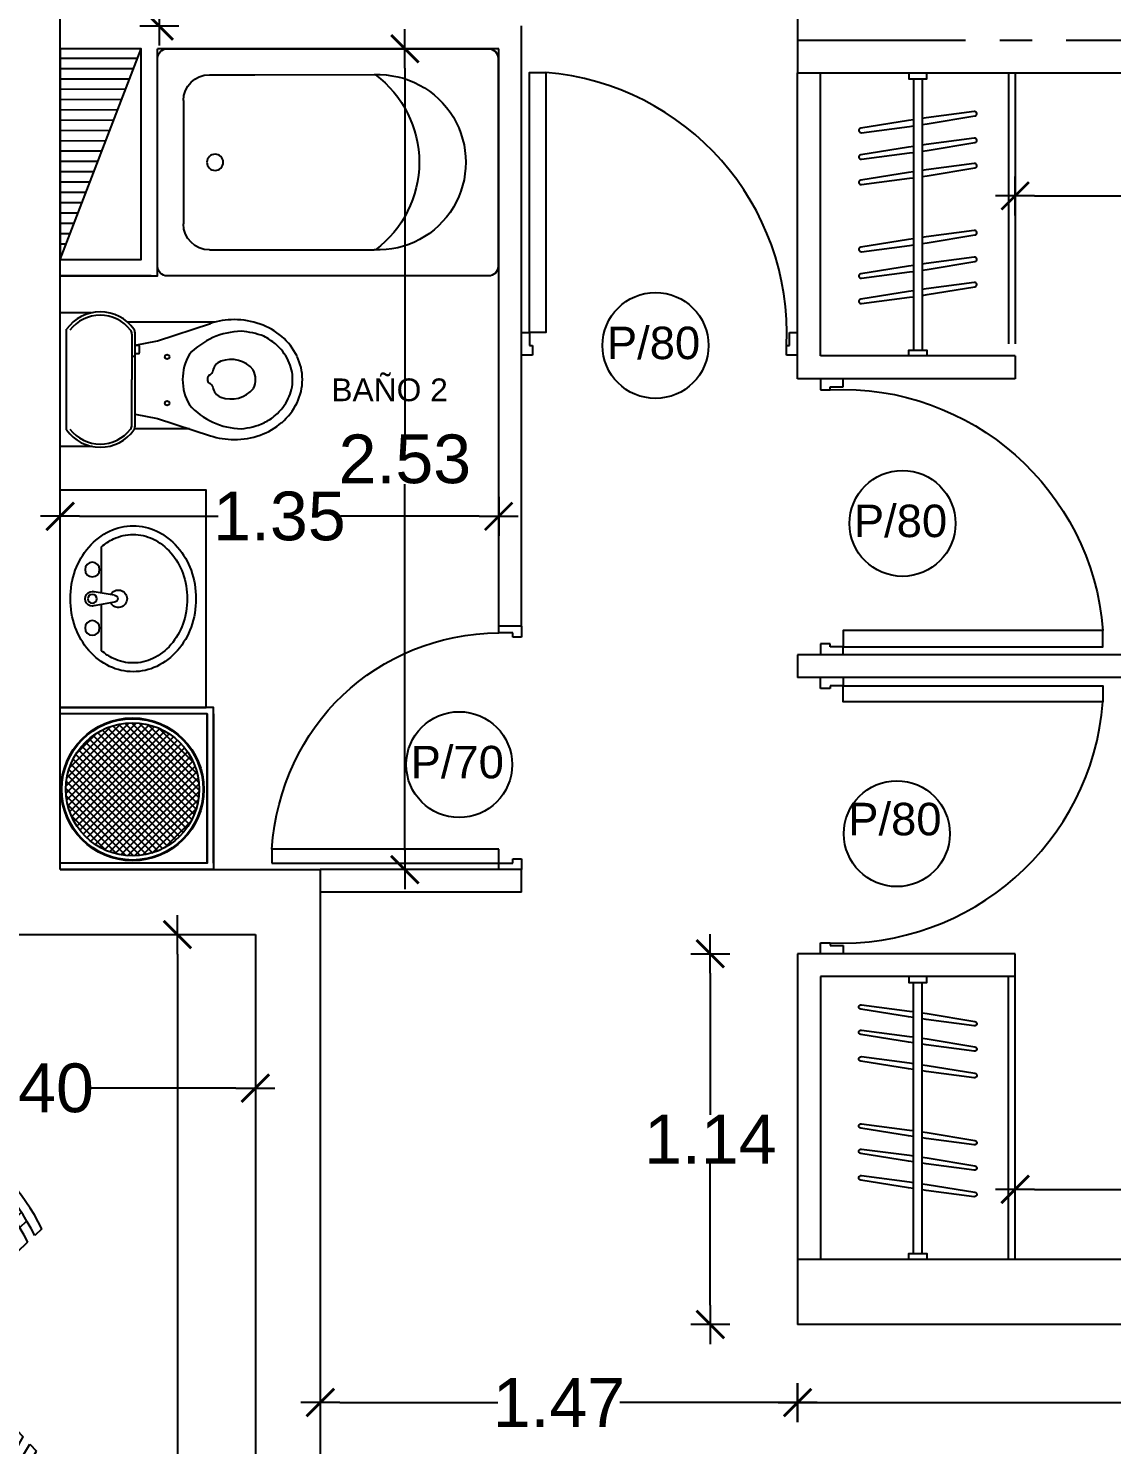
# Model space of a CAD drawing. Header units: millimetres. Extents: x 1217 to 2428, y 234 to 644.
# Drawn here: x 2359.741 to 2363.075, y 547.058 to 551.418 of the extents above; entities that cross this region are included whole.
import ezdxf

# ---------------------------------------------------------------- set-up
doc = ezdxf.new("R2010")
doc.units = ezdxf.units.MM
doc.linetypes.add('ACAD_ISO04W100', pattern=[30, 24, -3, 0, -3])
doc.layers.get('0').update_dxf_attribs({"lineweight": 5})
for name, color, linetype in [('0.1', 251, 'Continuous'), ('0.3', 6, 'Continuous'), ('ARTEFACTOS', 4, 'Continuous'), ('COTAS INTERIORES', 3, 'Continuous'), ('Ejes', 8, 'Continuous'), ('MURO', 5, 'Continuous'), ('muros', 7, 'Continuous'), ('PUERTAS', 2, 'Continuous'), ('SHAFT', 3, 'Continuous'), ('Texto', 1, 'Continuous')]:
    doc.layers.add(name, color=color, linetype=linetype)
doc.styles.add('INTERARQ', font='arial.ttf')
doc.styles.get("Standard").update_dxf_attribs({"font": 'arial.ttf'})
doc.dimstyles.new('ESCALA_1-50', dxfattribs={"dimtxt": 0.15, "dimasz": 0.06, "dimexe": 0.18, "dimexo": 0.0625, "dimgap": 0, "dimtad": 0, "dimtih": 1, "dimtoh": 1, "dimzin": 0, "dimdsep": 46, "dimtxsty": 'INTERARQ', "dimblk": 'DIMTICK', "dimcen": 0, "dimse1": 1, "dimse2": 1, "dimclrd": 256, "dimclre": 1, "dimclrt": 2, "dimadec": 0, "dimazin": 0, "dimtfac": 4.5, "dimtofl": 0, "dimtmove": 2, "dimatfit": 3, "dimldrblk": 'DIMTICK', "dimfxl": 1, "dimtolj": 1, "dimtzin": 0, "dimarcsym": 0})

# ---------------------------------------------------------------- blocks, each defined once
blk = doc.blocks.new('com')
at = {"layer": '0.1'}
for p, q in [((-0.3421, 0.6108), (-0.3209, 0.5896)), ((0.3209, 0.5896), (0.3421, 0.6108)), ((-0.2997, 0.5684), (-0.1541, 0.4228)), ((0.1541, 0.4228), (0.2997, 0.5684)), ((-0.3917, 0.5473), (-0.3705, 0.526)), ((-0.3449, 0.5429), (-0.3661, 0.5641)), ((0.3449, 0.5429), (0.3661, 0.5641)), ((0.3917, 0.5473), (0.3705, 0.526)), ((-0.5429, 0.3449), (-0.5641, 0.3661)), ((-0.5473, 0.3917), (-0.526, 0.3705)), ((0.5473, 0.3917), (0.526, 0.3705)), ((0.5429, 0.3449), (0.5641, 0.3661)), ((-0.5896, 0.3209), (-0.6108, 0.3421)), ((0.6108, 0.3421), (0.5896, 0.3209)), ((-0.4228, 0.1541), (-0.5684, 0.2997)), ((0.5684, 0.2997), (0.4228, 0.1541)), ((-0.5684, -0.2997), (-0.4228, -0.1541)), ((0.4228, -0.1541), (0.5684, -0.2997)), ((-0.6108, -0.3421), (-0.5896, -0.3209)), ((-0.5429, -0.3449), (-0.5641, -0.3661)), ((0.5429, -0.3449), (0.5641, -0.3661)), ((0.5896, -0.3209), (0.6108, -0.3421)), ((-0.5473, -0.3917), (-0.526, -0.3705)), ((0.5473, -0.3917), (0.526, -0.3705)), ((-0.1541, -0.4228), (-0.2997, -0.5684)), ((0.2997, -0.5684), (0.1541, -0.4228)), ((-0.3917, -0.5473), (-0.3705, -0.526)), ((-0.3449, -0.5429), (-0.3661, -0.5641)), ((0.3449, -0.5429), (0.3661, -0.5641)), ((0.3917, -0.5473), (0.3705, -0.526)), ((-0.3209, -0.5896), (-0.3421, -0.6108)), ((0.3421, -0.6108), (0.3209, -0.5896))]:
    blk.add_line(p, q, dxfattribs=at)
for radius in [0.45, 0.43]:
    blk.add_circle((0, 0), radius, dxfattribs=at)
for centre, start, end in [((-0.0616, 0.0616), 117.0547, 152.9453), ((0.0616, 0.0616), 27.0547, 62.9453), ((-0.0404, 0.0404), 117.0547, 152.9453), ((-0.0192, 0.0192), 117.0547, 152.9453), ((0.0192, 0.0192), 27.0547, 62.9453), ((0.0404, 0.0404), 27.0547, 62.9453), ((-0.0192, -0.0192), 207.0547, 242.9453), ((0.0192, -0.0192), 297.0547, 332.9453), ((-0.0616, -0.0616), 207.0547, 242.9453), ((-0.0404, -0.0404), 207.0547, 242.9453), ((0.0404, -0.0404), 297.0547, 332.9453), ((0.0616, -0.0616), 297.0547, 332.9453)]:
    blk.add_arc(centre, 0.6167, start, end, dxfattribs=at)
blk = doc.blocks.new('Van1-pla')
at = {"color": 8}
for p, q in [((-1.41, 37.99), (-2.71, 45.49)), ((0.99, 37.99), (2.29, 45.49)), ((-2.16, 42.32), (-18.03, 42.32)), ((17.6, 42.32), (1.74, 42.32))]:
    blk.add_line(p, q, dxfattribs=at)
blk.add_lwpolyline([(-25.21, 31.5, 0.112687), (-23.37, 23.44, 0.103282), (-17.89, 16.3, 0.092276), (-9.94, 11.68, 0.085761), (-0.21, 10, 0.085761), (9.52, 11.68, 0.092276), (17.47, 16.3, 0.103282), (22.95, 23.44, 0.112687), (24.79, 31.5, 0.112687), (22.95, 39.56, 0.103282), (17.47, 46.7, 0.092276), (9.52, 51.32, 0.085761), (-0.21, 53, 0.085761), (-9.94, 51.32, 0.092276), (-17.89, 46.7, 0.103282), (-23.37, 39.56, 0.112687)], format="xyb", close=True, dxfattribs=at)
for points in [[(-18.03, 42.32, 0.063934), (-20.67, 38.26, 0.112687), (-22.21, 31.5, 0.112687)], [(-22.21, 31.5, 0.112687), (-20.67, 24.74, 0.103282), (-15.93, 18.57, 0.092276), (-8.94, 14.51, 0.085761), (-0.21, 13, 0.085761), (8.51, 14.51, 0.092276), (15.51, 18.57, 0.103282), (20.25, 24.74, 0.112687), (21.79, 31.5, 0.112687), (20.25, 38.26, 0.063934), (17.6, 42.32, 0.092276)]]:
    blk.add_lwpolyline(points, format="xyb", dxfattribs=at)
for centre, radius in [((-10.21, 45.49), 2.5), ((-0.21, 45.49), 1.5), ((9.79, 45.49), 2.5)]:
    blk.add_circle(centre, radius, dxfattribs=at)
for centre, radius, start, end in [((-0.21, 45.49), 2.5, 340.3329, 199.6671), ((-0.21, 36.6), 3, 118.1824, 61.8176), ((-0.21, 37.99), 1.2, 180, 0)]:
    blk.add_arc(centre, radius, start, end, dxfattribs=at)
blk = doc.blocks.new('vmxvm')
at = {"layer": 'ARTEFACTOS'}
for p, q in [((384488.8948, 7753140.0279, 0), (384489.2744, 7753140.0279, 0)), ((384488.8149, 7753139.9479, 0), (384488.8149, 7753139.8085, 0)), ((384489.3543, 7753139.9479, 0), (384489.3543, 7753139.8085, 0)), ((384488.735, 7753139.8085, 0), (384488.735, 7753139.089, 0)), ((384488.8149, 7753139.8085, 0), (384488.8146, 7753139.4288, 0)), ((384489.3543, 7753139.8085, 0), (384489.3543, 7753139.441, 0)), ((384489.4342, 7753139.089, 0), (384489.4342, 7753139.8085, 0)), ((384488.765, 7753139.059, 0), (384489.4042, 7753139.059, 0))]:
    blk.add_line(p, q, dxfattribs=at)
at = {"layer": 'ARTEFACTOS', "elevation": 0}
blk.add_lwpolyline([(384489.4342, 7753139.8085), (384489.4342, 7753140.0778, 0.414214), (384489.4042, 7753140.1078), (384488.765, 7753140.1078, 0.414214), (384488.735, 7753140.0778), (384488.735, 7753139.8085)], format="xyb", dxfattribs=at)
at = {"layer": 'ARTEFACTOS'}
blk.add_circle((384489.0846, 7753139.9305, 0), 0.025, dxfattribs=at)
for centre, radius, start, end in [((384488.8948, 7753139.9479, 0), 0.0799, 90, 180), ((384489.2744, 7753139.9479, 0), 0.0799, 0, 90), ((384489.0846, 7753139.4288, 0), 0.27, 177.4079, 2.5921), ((384489.0846, 7753139.6386, 0), 0.3366, 216.7598, 323.2402), ((384488.765, 7753139.089, 0), 0.03, 180, 270), ((384489.4042, 7753139.089, 0), 0.03, 270, 0)]:
    blk.add_arc(centre, radius, start, end, dxfattribs=at)
blk = doc.blocks.new('wc')
at = {"layer": 'ARTEFACTOS', "color": 8}
for p, q in [((0.0667, 0.3584), (-0.0303, 0.3584)), ((-0.0104, -0.0028), (-0.0104, 0.3078)), ((0.4474, 0.3297), (0.1774, 0.3297)), ((0.2693, 0.2723), (0.4328, 0.3255)), ((0.1906, 0.2929), (0.1906, 0.1525)), ((0.2006, 0.0088), (0.2006, 0.2962)), ((0.2006, 0.2586), (0.2693, 0.2723)), ((0.2006, 0.2232), (0.1906, 0.2232)), ((0.2006, 0.2584), (0.2115, 0.2584)), ((0.2006, 0.2325), (0.2115, 0.2325)), ((0.2135, 0.2564), (0.2135, 0.2345)), ((0.1906, 0.0121), (0.1906, 0.1525)), ((0.2006, 0.0464), (0.2693, 0.0327)), ((0.1867, 0.0003), (0.1863, 0.0003)), ((0.3689, 0.0003), (0.1987, 0.0003)), ((0.2693, 0.0327), (0.4328, -0.0205)), ((0.0684, -0.0537), (-0.0303, -0.0537))]:
    blk.add_line(p, q, dxfattribs=at)
for centre in [(0.2994, 0.2224), (0.2994, 0.0796)]:
    blk.add_circle(centre, 0.00699, dxfattribs=at)
for centre, radius, start, end in [((0.0933, 0.2339), 0.1272, 35.4669, 144.5331), ((0.0933, 0.2339), 0.1172, 37.3062, 142.6938), ((0.1806, 0.2962), 0.02, 0, 35.4669), ((0.5066, 0.0988), 0.2384, 90, 108.0194), ((0.5066, 0.0988), 0.2384, 70.5417, 90), ((0.5159, 0.125), 0.2106, 49.5378, 70.5417), ((0.1706, 0.2929), 0.02, 0, 37.3062), ((0.5327, 0.0739), 0.2274, 91.2506, 136.4359), ((0.5124, 0.0619), 0.2399, 69.233, 86.3288), ((0.5159, 0.125), 0.1806, 49.5378, 63.1436), ((0.5301, 0.1418), 0.1586, 25.9026, 49.5378), ((0.5301, 0.1418), 0.1886, 25.9026, 49.5378), ((0.2115, 0.2564), 0.002, 0, 90), ((0.2115, 0.2345), 0.002, 270, 0), ((0.5031, 0.1526), 0.156, 149.9827, 210.1211), ((0.5522, 0.1525), 0.164, 0, 25.9026), ((0.4202, 0.187), 0.0227, 296.4163, 327.7225), ((0.5047, 0.167), 0.0658, 170.0192, 173.1517), ((0.4793, 0.1715), 0.0399, 110.9889, 170.0192), ((0.4966, 0.1263), 0.0883, 39.3794, 110.9889), ((0.5102, 0.1534), 0.0618, 333.0725, 27.908), ((0.5522, 0.1525), 0.1341, 0, 25.9026), ((0.4398, 0.1536), 0.0161, 125.934, 233.3996), ((0.4202, 0.1202), 0.0227, 32.2775, 64.0078), ((0.5047, 0.1402), 0.0658, 186.8483, 189.9808), ((0.5522, 0.1525), 0.1341, 334.0974, 0), ((0.5522, 0.1525), 0.164, 334.0974, 0), ((0.4793, 0.1357), 0.0399, 189.9808, 249.0111), ((0.4966, 0.1809), 0.0883, 249.0111, 321.1211), ((0.5301, 0.1632), 0.1586, 310.4622, 334.0974), ((0.5315, 0.2205), 0.2193, 221.8152, 269.0461), ((0.5301, 0.1632), 0.1886, 310.4622, 334.0974), ((0.1706, 0.0121), 0.02, 322.6938, 0), ((0.1806, 0.0088), 0.02, 324.5331, 0), ((0.5116, 0.2113), 0.2107, 274.4195, 294.2912), ((0.5159, 0.18), 0.2106, 289.4583, 310.4622), ((0.5159, 0.18), 0.1806, 297.1692, 310.4622), ((0.0933, 0.0711), 0.1272, 215.4669, 324.5331), ((0.0933, 0.0711), 0.1172, 217.3062, 322.6938), ((0.5066, 0.2062), 0.2384, 251.9806, 270), ((0.5066, 0.2062), 0.2384, 270, 289.4583)]:
    blk.add_arc(centre, radius, start, end, dxfattribs=at)
blk = doc.blocks.new('P80')
at = {"layer": 'PUERTAS'}
for p, q in [((-0.07, 0.825), (-0.07, 0.85)), ((0, 0.85), (0, 0.8162)), ((-0.03, 0.825), (-0.07, 0.825)), ((-0.03, 0.8162), (-0.03, 0.825)), ((0, 0.8162), (-0.03, 0.8162)), ((-0.07, 0.025), (-0.03, 0.025)), ((-0.07, 0), (-0.07, 0.025)), ((-0.03, 0.0338), (0, 0.0338)), ((-0.03, 0.025), (-0.03, 0.0338)), ((0, 0.0338), (0, 0))]:
    blk.add_line(p, q, dxfattribs=at)
blk.add_lwpolyline([(-0.87, 0.075), (-0.07, 0.075), (-0.07, 0.025), (-0.87, 0.025)], close=True, dxfattribs=at)
blk.add_arc((-0.0663, 0.0108), 0.8063, 87.4193, 175.4329, dxfattribs=at)
blk = doc.blocks.new('DFDFDFDFDDFGGG')
at = {"layer": 'PUERTAS'}
for p, q in [((381629.6763, 7752659.5205), (381629.6427, 7752659.5205)), ((381629.6629, 7752659.4936), (381629.6763, 7752659.4936)), ((381629.6629, 7752659.4505), (381629.6629, 7752659.4936)), ((381629.6763, 7752659.4936), (381629.6763, 7752659.5205)), ((381630.359, 7752659.5205), (381630.359, 7752659.4936)), ((381630.3927, 7752659.5205), (381630.359, 7752659.5205)), ((381630.359, 7752659.4936), (381630.3725, 7752659.4936)), ((381630.3725, 7752659.4936), (381630.3725, 7752659.4505)), ((381629.6427, 7752659.4505), (381629.6629, 7752659.4505)), ((381629.6628, 7752658.7508), (381629.6629, 7752659.4505)), ((381629.6629, 7752659.4505), (381629.7061, 7752659.4505)), ((381629.7061, 7752659.4505), (381629.706, 7752658.7508)), ((381630.3725, 7752659.4505), (381630.3927, 7752659.4505)), ((381629.706, 7752658.7508), (381629.6628, 7752658.7508))]:
    blk.add_line(p, q, dxfattribs=at)
blk.add_ellipse((381629.5787, 7752659.5294), major_axis=(-0.6336, 0.5233), ratio=0.91419, start_param=2.378631, end_param=3.775075, dxfattribs=at)
blk = doc.blocks.new('DIMTICK')
at = {"color": 1}
for p, q in [((0, 1), (0, -1)), ((-1, 0), (1, 0))]:
    blk.add_line(p, q, dxfattribs=at)
at = {"color": 3, "const_width": 0.141}
blk.add_lwpolyline([(0.707, 0.707), (-0.707, -0.707)], dxfattribs=at)
blk = doc.blocks.new('*D483')
at = {"layer": 'COTAS INTERIORES', "lineweight": -2, "ltscale": 3, "transparency": 16777216}
for p, q in [((2359.0974, 548.1557), (2359.5509, 548.1557)), ((2360.3794, 548.1557), (2359.9259, 548.1557))]:
    blk.add_line(p, q, dxfattribs=at)
at = {"layer": 'Defpoints', "color": 0, "ltscale": 3, "transparency": 16777216}
for p in [(2359.0374, 548.6285), (2360.4394, 548.6285), (2360.4394, 548.1557)]:
    blk.add_point(p, dxfattribs=at)
at = {"layer": 'COTAS INTERIORES', "lineweight": -2, "ltscale": 3, "transparency": 16777216, "xscale": 0.06, "yscale": 0.06, "zscale": 0.06, "rotation": 180}
blk.add_blockref('DIMTICK', (2359.0374, 548.1557), dxfattribs=at)
at = {"layer": 'COTAS INTERIORES', "lineweight": -2, "ltscale": 3, "transparency": 16777216, "xscale": 0.06, "yscale": 0.06, "zscale": 0.06}
blk.add_blockref('DIMTICK', (2360.4394, 548.1557), dxfattribs=at)
at = {"layer": 'COTAS INTERIORES', "color": 2, "ltscale": 3, "transparency": 16777216, "insert": (2359.7384, 548.1557), "char_height": 0.15, "attachment_point": 5, "style": 'INTERARQ'}
blk.add_mtext('\\A1;1.40', dxfattribs=at)
blk = doc.blocks.new('*D487')
at = {"layer": 'COTAS INTERIORES', "lineweight": -2, "ltscale": 3, "transparency": 16777216}
for p, q in [((2360.1997, 548.5685), (2360.1997, 546.5049)), ((2360.1997, 544.2881), (2360.1997, 546.3517))]:
    blk.add_line(p, q, dxfattribs=at)
at = {"layer": 'Defpoints', "color": 0, "ltscale": 3, "transparency": 16777216}
for p in [(2360.4394, 548.6285, 0), (2360.1997, 544.2281), (2360.4394, 544.2281, 0)]:
    blk.add_point(p, dxfattribs=at)
at = {"layer": 'COTAS INTERIORES', "lineweight": -2, "ltscale": 3, "transparency": 16777216, "xscale": 0.06, "yscale": 0.06, "zscale": 0.06}
for p, rotation in [((2360.1997, 548.6285), 90), ((2360.1997, 544.2281), 270)]:
    blk.add_blockref('DIMTICK', p, dxfattribs=dict(at, rotation=rotation))
at = {"layer": 'COTAS INTERIORES', "color": 2, "ltscale": 3, "transparency": 16777216, "insert": (2360.1997, 546.4283), "char_height": 0.15, "attachment_point": 5, "style": 'INTERARQ'}
blk.add_mtext('\\A1;4.40', dxfattribs=at)
blk = doc.blocks.new('*D502')
at = {"layer": 'COTAS INTERIORES', "lineweight": -2, "ltscale": 3, "transparency": 16777216}
for p, q in [((2360.1434, 553.8651), (2360.1434, 552.7517)), ((2360.1434, 551.4851), (2360.1434, 552.5985))]:
    blk.add_line(p, q, dxfattribs=at)
at = {"layer": 'Defpoints', "color": 0, "ltscale": 3, "transparency": 16777216}
for p in [(2360.0631, 553.9251, 0), (2360.1434, 553.9251), (2360.0631, 551.4251, 0)]:
    blk.add_point(p, dxfattribs=at)
at = {"layer": 'COTAS INTERIORES', "lineweight": -2, "ltscale": 3, "transparency": 16777216, "xscale": 0.06, "yscale": 0.06, "zscale": 0.06}
for p, rotation in [((2360.1434, 553.9251), 90), ((2360.1434, 551.4251), 270)]:
    blk.add_blockref('DIMTICK', p, dxfattribs=dict(at, rotation=rotation))
at = {"layer": 'COTAS INTERIORES', "color": 2, "ltscale": 3, "transparency": 16777216, "insert": (2360.1434, 552.6751), "char_height": 0.15, "attachment_point": 5, "style": 'INTERARQ'}
blk.add_mtext('\\A1;2.50', dxfattribs=at)
blk = doc.blocks.new('*D508')
at = {"layer": 'COTAS INTERIORES', "lineweight": -2, "ltscale": 3, "transparency": 16777216}
for p, q in [((2362.8382, 550.9022), (2363.9221, 550.9022)), ((2365.3985, 550.9022), (2364.3146, 550.9022))]:
    blk.add_line(p, q, dxfattribs=at)
at = {"layer": 'Defpoints', "color": 0, "ltscale": 3, "transparency": 16777216}
for p in [(2365.4585, 550.9022), (2365.4585, 550.6386, 0), (2362.7782, 550.4466, 0)]:
    blk.add_point(p, dxfattribs=at)
at = {"layer": 'COTAS INTERIORES', "lineweight": -2, "ltscale": 3, "transparency": 16777216, "xscale": 0.06, "yscale": 0.06, "zscale": 0.06, "rotation": 180}
blk.add_blockref('DIMTICK', (2362.7782, 550.9022), dxfattribs=at)
at = {"layer": 'COTAS INTERIORES', "lineweight": -2, "ltscale": 3, "transparency": 16777216, "xscale": 0.06, "yscale": 0.06, "zscale": 0.06}
blk.add_blockref('DIMTICK', (2365.4585, 550.9022), dxfattribs=at)
at = {"layer": 'COTAS INTERIORES', "color": 2, "ltscale": 3, "transparency": 16777216, "insert": (2364.1183, 550.9022), "char_height": 0.15, "attachment_point": 5, "style": 'INTERARQ'}
blk.add_mtext('\\A1;2.68', dxfattribs=at)
blk = doc.blocks.new('*D510')
at = {"layer": 'COTAS INTERIORES', "lineweight": -2, "ltscale": 3, "transparency": 16777216}
for p, q in [((2362.8382, 547.8443), (2363.9221, 547.8443)), ((2365.3985, 547.8443), (2364.3146, 547.8443))]:
    blk.add_line(p, q, dxfattribs=at)
at = {"layer": 'Defpoints', "color": 0, "ltscale": 3, "transparency": 16777216}
for p in [(2365.4585, 548.6807, 0), (2362.7782, 548.6066, 0), (2365.4585, 547.8443)]:
    blk.add_point(p, dxfattribs=at)
at = {"layer": 'COTAS INTERIORES', "lineweight": -2, "ltscale": 3, "transparency": 16777216, "xscale": 0.06, "yscale": 0.06, "zscale": 0.06, "rotation": 180}
blk.add_blockref('DIMTICK', (2362.7782, 547.8443), dxfattribs=at)
at = {"layer": 'COTAS INTERIORES', "lineweight": -2, "ltscale": 3, "transparency": 16777216, "xscale": 0.06, "yscale": 0.06, "zscale": 0.06}
blk.add_blockref('DIMTICK', (2365.4585, 547.8443), dxfattribs=at)
at = {"layer": 'COTAS INTERIORES', "color": 2, "ltscale": 3, "transparency": 16777216, "insert": (2364.1183, 547.8443), "char_height": 0.15, "attachment_point": 5, "style": 'INTERARQ'}
blk.add_mtext('\\A1;2.68', dxfattribs=at)
blk = doc.blocks.new('*D511')
at = {"layer": 'COTAS INTERIORES', "lineweight": -2, "ltscale": 3, "transparency": 16777216}
for p, q in [((2364.5183, 547.3681), (2364.5183, 546.0245)), ((2364.5183, 544.5277), (2364.5183, 545.8713))]:
    blk.add_line(p, q, dxfattribs=at)
at = {"layer": 'Defpoints', "color": 0, "ltscale": 3, "transparency": 16777216}
for p in [(2362.6673, 547.4281, 0), (2364.5183, 544.4677), (2364.5453, 544.4677, 0)]:
    blk.add_point(p, dxfattribs=at)
at = {"layer": 'COTAS INTERIORES', "lineweight": -2, "ltscale": 3, "transparency": 16777216, "xscale": 0.06, "yscale": 0.06, "zscale": 0.06}
for p, rotation in [((2364.5183, 547.4281), 90), ((2364.5183, 544.4677), 270)]:
    blk.add_blockref('DIMTICK', p, dxfattribs=dict(at, rotation=rotation))
at = {"layer": 'COTAS INTERIORES', "color": 2, "ltscale": 3, "transparency": 16777216, "insert": (2364.5183, 545.9479), "char_height": 0.15, "attachment_point": 5, "style": 'INTERARQ'}
blk.add_mtext('\\A1;2.96', dxfattribs=at)
blk = doc.blocks.new('*D517')
at = {"layer": 'COTAS INTERIORES', "lineweight": -2, "ltscale": 3, "transparency": 16777216}
for p, q in [((2362.1685, 547.1881), (2363.6085, 547.1881)), ((2365.4384, 547.1881), (2363.9984, 547.1881))]:
    blk.add_line(p, q, dxfattribs=at)
at = {"layer": 'Defpoints', "color": 0, "ltscale": 3, "transparency": 16777216}
for p in [(2362.1085, 547.4281, 0), (2365.4984, 547.4281, 0), (2365.4984, 547.1881)]:
    blk.add_point(p, dxfattribs=at)
at = {"layer": 'COTAS INTERIORES', "lineweight": -2, "ltscale": 3, "transparency": 16777216, "xscale": 0.06, "yscale": 0.06, "zscale": 0.06, "rotation": 180}
blk.add_blockref('DIMTICK', (2362.1085, 547.1881), dxfattribs=at)
at = {"layer": 'COTAS INTERIORES', "lineweight": -2, "ltscale": 3, "transparency": 16777216, "xscale": 0.06, "yscale": 0.06, "zscale": 0.06}
blk.add_blockref('DIMTICK', (2365.4984, 547.1881), dxfattribs=at)
at = {"layer": 'COTAS INTERIORES', "color": 2, "ltscale": 3, "transparency": 16777216, "insert": (2363.8034, 547.1881), "char_height": 0.15, "attachment_point": 5, "style": 'INTERARQ'}
blk.add_mtext('\\A1;3.39', dxfattribs=at)
blk = doc.blocks.new('*D518')
at = {"layer": 'COTAS INTERIORES', "lineweight": -2, "ltscale": 3, "transparency": 16777216}
for p, q in [((2360.6994, 547.1881), (2361.1862, 547.1881)), ((2362.0485, 547.1881), (2361.5617, 547.1881))]:
    blk.add_line(p, q, dxfattribs=at)
at = {"layer": 'Defpoints', "color": 0, "ltscale": 3, "transparency": 16777216}
for p in [(2360.6394, 548.5598, 0), (2362.1085, 547.4281, 0), (2360.6394, 547.1881)]:
    blk.add_point(p, dxfattribs=at)
at = {"layer": 'COTAS INTERIORES', "lineweight": -2, "ltscale": 3, "transparency": 16777216, "xscale": 0.06, "yscale": 0.06, "zscale": 0.06, "rotation": 180}
blk.add_blockref('DIMTICK', (2360.6394, 547.1881), dxfattribs=at)
at = {"layer": 'COTAS INTERIORES', "lineweight": -2, "ltscale": 3, "transparency": 16777216, "xscale": 0.06, "yscale": 0.06, "zscale": 0.06}
blk.add_blockref('DIMTICK', (2362.1085, 547.1881), dxfattribs=at)
at = {"layer": 'COTAS INTERIORES', "color": 2, "ltscale": 3, "transparency": 16777216, "insert": (2361.3739, 547.1881), "char_height": 0.15, "attachment_point": 5, "style": 'INTERARQ'}
blk.add_mtext('\\A1;1.47', dxfattribs=at)
blk = doc.blocks.new('*D519')
at = {"layer": 'COTAS INTERIORES', "lineweight": -2, "ltscale": 3, "transparency": 16777216}
for p, q in [((2361.8398, 548.5095), (2361.8398, 548.0741)), ((2361.8398, 547.4881), (2361.8398, 547.9235))]:
    blk.add_line(p, q, dxfattribs=at)
at = {"layer": 'Defpoints', "color": 0, "ltscale": 3, "transparency": 16777216}
for p in [(2361.8398, 548.5695), (2362.1085, 548.5695, 0), (2362.1085, 547.4281, 0)]:
    blk.add_point(p, dxfattribs=at)
at = {"layer": 'COTAS INTERIORES', "lineweight": -2, "ltscale": 3, "transparency": 16777216, "xscale": 0.06, "yscale": 0.06, "zscale": 0.06}
for p, rotation in [((2361.8398, 548.5695), 90), ((2361.8398, 547.4281), 270)]:
    blk.add_blockref('DIMTICK', p, dxfattribs=dict(at, rotation=rotation))
at = {"layer": 'COTAS INTERIORES', "color": 2, "ltscale": 3, "transparency": 16777216, "insert": (2361.8398, 547.9988), "char_height": 0.15, "attachment_point": 5, "style": 'INTERARQ'}
blk.add_mtext('\\A1;1.14', dxfattribs=at)
blk = doc.blocks.new('*D520')
at = {"layer": 'COTAS INTERIORES', "lineweight": -2, "ltscale": 3, "transparency": 16777216}
for p, q in [((2359.8985, 549.916), (2360.3252, 549.916)), ((2361.1285, 549.916), (2360.7018, 549.916))]:
    blk.add_line(p, q, dxfattribs=at)
at = {"layer": 'Defpoints', "color": 0, "ltscale": 3, "transparency": 16777216}
for p in [(2359.8385, 549.9989, 0), (2361.1885, 549.9989, 0), (2359.8385, 549.916)]:
    blk.add_point(p, dxfattribs=at)
at = {"layer": 'COTAS INTERIORES', "lineweight": -2, "ltscale": 3, "transparency": 16777216, "xscale": 0.06, "yscale": 0.06, "zscale": 0.06, "rotation": 180}
blk.add_blockref('DIMTICK', (2359.8385, 549.916), dxfattribs=at)
at = {"layer": 'COTAS INTERIORES', "lineweight": -2, "ltscale": 3, "transparency": 16777216, "xscale": 0.06, "yscale": 0.06, "zscale": 0.06}
blk.add_blockref('DIMTICK', (2361.1885, 549.916), dxfattribs=at)
at = {"layer": 'COTAS INTERIORES', "color": 2, "ltscale": 3, "transparency": 16777216, "insert": (2360.5135, 549.916), "char_height": 0.15, "attachment_point": 5, "style": 'INTERARQ'}
blk.add_mtext('\\A1;1.35', dxfattribs=at)
blk = doc.blocks.new('*D521')
at = {"layer": 'COTAS INTERIORES', "lineweight": -2, "ltscale": 3, "transparency": 16777216}
for p, q in [((2360.8996, 551.2952), (2360.8996, 550.1685)), ((2360.8996, 548.8885), (2360.8996, 550.0152))]:
    blk.add_line(p, q, dxfattribs=at)
at = {"layer": 'Defpoints', "color": 0, "ltscale": 3, "transparency": 16777216}
for p in [(2360.3998, 551.3552, 0), (2360.3525, 548.8285, 0), (2360.8996, 548.8285)]:
    blk.add_point(p, dxfattribs=at)
at = {"layer": 'COTAS INTERIORES', "lineweight": -2, "ltscale": 3, "transparency": 16777216, "xscale": 0.06, "yscale": 0.06, "zscale": 0.06}
for p, rotation in [((2360.8996, 551.3552), 90), ((2360.8996, 548.8285), 270)]:
    blk.add_blockref('DIMTICK', p, dxfattribs=dict(at, rotation=rotation))
at = {"layer": 'COTAS INTERIORES', "color": 2, "ltscale": 3, "transparency": 16777216, "insert": (2360.8996, 550.0918), "char_height": 0.15, "attachment_point": 5, "style": 'INTERARQ'}
blk.add_mtext('\\A1;2.53', dxfattribs=at)

msp = doc.modelspace()

# ---------------------------------------------------------------- hatches: boundary and pattern name
at = {"layer": '0.1'}
h = msp.add_hatch(dxfattribs=at)
h.set_pattern_fill('ANSI37', color=256, scale=0.005, angle=-180, style=0)
h.set_pattern_definition([(225, (2330.128191, 564.101485), (0.011225237, -0.011225237), []), (315, (2330.128191, 564.101485), (0.011225237, 0.011225237), [])])
h.paths.add_polyline_path([(2360.26624, 549.0755, -0.0189559), (2360.26566, 549.05997), (2359.85682, 549.06014, -0.0187556), (2359.85625, 549.0755, -1)])
h.paths.add_polyline_path([(2360.26566, 549.05997, -0.0963417), (2360.24494, 548.98449), (2359.87756, 548.98449, -0.0965438), (2359.85682, 549.06014)])
h.paths.add_polyline_path([(2360.24494, 548.98449, -0.6205603), (2359.87756, 548.98449)])
at = {"layer": 'SHAFT'}
h = msp.add_hatch(dxfattribs=at)
h.set_pattern_fill('ANSI31', color=256, scale=0.01, angle=-225, style=0)
h.set_pattern_definition([(180, (7755470.987486, -384030.6118), (-4e-17, -0.03174976396298), [])])
h.paths.add_polyline_path([(2359.83841, 551.35522), (2359.83841, 550.70599), (2360.08811, 551.35522)])

# ---------------------------------------------------------------- linework, layer by layer
at = {"layer": '0.1', "linetype": 'ByBlock', "elevation": 0}
msp.add_lwpolyline([(2359.83841, 550.70599), (2360.08811, 551.35522)], dxfattribs=at)
at = {"layer": '0.1', "elevation": 0}
for points in [[(2359.83841, 549.32762), (2360.28788, 549.32762), (2360.28788, 549.99683), (2359.83841, 549.99683)], [(2360.31097, 548.84856), (2360.31097, 549.32762), (2359.83843, 549.32762)], [(2360.29097, 549.30762), (2360.29097, 548.84856), (2359.83843, 548.84856)], [(2360.31097, 549.30762), (2360.31097, 548.82856), (2359.83843, 548.82856)], [(2360.29097, 548.84856), (2360.29097, 549.30762), (2359.83843, 549.30762)]]:
    msp.add_lwpolyline(points, dxfattribs=at)
at = {"layer": '0.1'}
for radius in [0.21974, 0.2175, 0.205]:
    msp.add_circle((2360.06125, 549.0755, 0), radius, dxfattribs=at)
at = {"layer": '0.3'}
for p, q in [((2361.25848, 549.57767, 0), (2361.25848, 551.4252, 0)), ((2361.18848, 549.57767, 0), (2361.18848, 551.35522, 0)), ((2362.10853, 550.33946, 0), (2362.10853, 551.28085, 0)), ((2362.17853, 550.40946, 0), (2362.17853, 551.28085, 0)), ((2362.7782, 550.40946, 0), (2362.17853, 550.40946, 0)), ((2362.7782, 550.40946, 0), (2362.7782, 550.33946, 0)), ((2362.7782, 550.33946, 0), (2362.10853, 550.33946, 0)), ((2361.25851, 548.75856, 0), (2361.25851, 548.82856, 0)), ((2362.7782, 548.56947, 0), (2362.10821, 548.56947, 0)), ((2362.10853, 548.56947, 0), (2362.10853, 547.62812, 0)), ((2362.7782, 548.49947, 0), (2362.7782, 548.56947, 0)), ((2362.17853, 548.49947, 0), (2362.17856, 547.62812, 0)), ((2362.7782, 548.49947, 0), (2362.17853, 548.49947, 0))]:
    msp.add_line(p, q, dxfattribs=at)
at = {"layer": '0.3', "elevation": 0}
for points in [[(2359.83841, 550.65605), (2360.13805, 550.65605), (2360.13805, 551.35522)], [(2359.83841, 551.35522), (2359.83841, 550.70599), (2360.08811, 550.70599), (2360.08811, 551.35522), (2359.83841, 551.35522)], [(2361.18848, 551.35522), (2360.13805, 551.35522)], [(2360.11816, 550.65605), (2359.83841, 550.65605)], [(2361.25851, 549.57767), (2361.1885, 549.57767)], [(2362.10853, 549.48947), (2362.10853, 549.41947)], [(2365.49849, 549.48947), (2362.10853, 549.48947)], [(2365.49849, 549.41947), (2362.10853, 549.41947)], [(2361.25851, 548.82856), (2360.63937, 548.82856)], [(2361.25851, 548.75856), (2360.63937, 548.75856)], [(2361.25851, 548.75855), (2361.18851, 548.75855)]]:
    msp.add_lwpolyline(points, dxfattribs=at)
at = {"layer": 'ARTEFACTOS'}
for p, q in [((2362.4648, 551.26252, 0), (2362.4648, 550.42779, 0)), ((2362.4923, 551.26252, 0), (2362.4923, 550.42779, 0)), ((2362.4648, 547.64645, 0), (2362.4648, 548.48114, 0)), ((2362.4923, 547.64645, 0), (2362.4923, 548.48114, 0))]:
    msp.add_line(p, q, dxfattribs=at)
at = {"layer": 'ARTEFACTOS', "elevation": 0}
for points in [[(2362.451, 551.28085), (2362.451, 551.26252), (2362.506, 551.26252), (2362.506, 551.28085)], [(2362.451, 551.28085), (2362.451, 551.26252), (2362.506, 551.26252), (2362.506, 551.28085)], [(2362.7582, 551.28085), (2362.7582, 550.44666)], [(2362.7782, 551.28085), (2362.7782, 550.44666)], [(2362.45105, 550.40946), (2362.45105, 550.42779), (2362.50605, 550.42779), (2362.50605, 550.40946)], [(2362.45105, 550.40946), (2362.45105, 550.42779), (2362.50605, 550.42779), (2362.50605, 550.40946)], [(2362.45105, 548.49947), (2362.45105, 548.48114), (2362.50605, 548.48114), (2362.50605, 548.49947)], [(2362.45105, 548.49947), (2362.45105, 548.48114), (2362.50605, 548.48114), (2362.50605, 548.49947)], [(2362.7582, 547.62812), (2362.7582, 548.49947)], [(2362.7782, 547.62812), (2362.7782, 548.49947)], [(2362.451, 547.62812), (2362.451, 547.64645), (2362.506, 547.64645), (2362.506, 547.62812)], [(2362.451, 547.62812), (2362.451, 547.64645), (2362.506, 547.64645), (2362.506, 547.62812)]]:
    msp.add_lwpolyline(points, dxfattribs=at)
for points in [[(2362.4923, 551.12199), (2362.50709, 551.12417), (2362.65422, 551.14814, 0.9860188), (2362.65222, 551.16174), (2362.50442, 551.1423), (2362.4923, 551.14052)], [(2362.4923, 551.12199), (2362.50709, 551.12417), (2362.65422, 551.14814, 0.9860188), (2362.65222, 551.16174), (2362.50442, 551.1423), (2362.4923, 551.14052)], [(2362.4648, 551.13647), (2362.45001, 551.13429), (2362.30288, 551.11032, 0.9860188), (2362.30488, 551.09672), (2362.45268, 551.11616), (2362.4648, 551.11794)], [(2362.4648, 551.13647), (2362.45001, 551.13429), (2362.30288, 551.11032, 0.9860188), (2362.30488, 551.09672), (2362.45268, 551.11616), (2362.4648, 551.11794)], [(2362.4923, 551.04019), (2362.50709, 551.04236), (2362.65422, 551.06634, 0.9860188), (2362.65222, 551.07994), (2362.50442, 551.0605), (2362.4923, 551.05872)], [(2362.4648, 551.05467), (2362.45001, 551.05249), (2362.30288, 551.02852, 0.9860188), (2362.30488, 551.01492), (2362.45268, 551.03436), (2362.4648, 551.03614)], [(2362.4648, 550.97672), (2362.45001, 550.97454), (2362.30288, 550.95057, 0.9860188), (2362.30488, 550.93696), (2362.45268, 550.9564), (2362.4648, 550.95819)], [(2362.4923, 550.96223), (2362.50709, 550.96441), (2362.65422, 550.98838, 0.9860188), (2362.65222, 551.00198), (2362.50442, 550.98255), (2362.4923, 550.98076)], [(2362.4648, 550.77024), (2362.45001, 550.76806), (2362.30288, 550.74409, 0.9860188), (2362.30488, 550.73048), (2362.45268, 550.74992), (2362.4648, 550.75171)], [(2362.4648, 550.77024), (2362.45001, 550.76806), (2362.30288, 550.74409, 0.9860188), (2362.30488, 550.73048), (2362.45268, 550.74992), (2362.4648, 550.75171)], [(2362.4923, 550.75575), (2362.50709, 550.75793), (2362.65422, 550.7819, 0.9860188), (2362.65222, 550.79551), (2362.50442, 550.77607), (2362.4923, 550.77428)], [(2362.4923, 550.75575), (2362.50709, 550.75793), (2362.65422, 550.7819, 0.9860188), (2362.65222, 550.79551), (2362.50442, 550.77607), (2362.4923, 550.77428)], [(2362.4923, 550.67395), (2362.50709, 550.67613), (2362.65422, 550.7001, 0.9860188), (2362.65222, 550.7137), (2362.50442, 550.69427), (2362.4923, 550.69248)], [(2362.4648, 550.68844), (2362.45001, 550.68626), (2362.30288, 550.66229, 0.9860188), (2362.30488, 550.64868), (2362.45268, 550.66812), (2362.4648, 550.6699)], [(2362.4923, 550.596), (2362.50709, 550.59818), (2362.65422, 550.62215, 0.9860188), (2362.65222, 550.63575), (2362.50442, 550.61631), (2362.4923, 550.61453)], [(2362.4648, 550.61048), (2362.45001, 550.6083), (2362.30288, 550.58433, 0.9860188), (2362.30488, 550.57073), (2362.45268, 550.59017), (2362.4648, 550.59195)], [(2362.4648, 548.37285), (2362.45001, 548.37503), (2362.30288, 548.399, -0.9860188), (2362.30488, 548.4126), (2362.45268, 548.39317), (2362.4648, 548.39138)], [(2362.4923, 548.38734), (2362.50709, 548.38516), (2362.65422, 548.36119, -0.9860188), (2362.65222, 548.34758), (2362.50442, 548.36702), (2362.4923, 548.36881)], [(2362.4648, 548.2949), (2362.45001, 548.29708), (2362.30288, 548.32105, -0.9860188), (2362.30488, 548.33465), (2362.45268, 548.31521), (2362.4648, 548.31343)], [(2362.4923, 548.30938), (2362.50709, 548.3072), (2362.65422, 548.28323, -0.9860188), (2362.65222, 548.26963), (2362.50442, 548.28907), (2362.4923, 548.29085)], [(2362.4648, 548.2131), (2362.45001, 548.21527), (2362.30288, 548.23925, -0.9860188), (2362.30488, 548.25285), (2362.45268, 548.23341), (2362.4648, 548.23163)], [(2362.4648, 548.2131), (2362.45001, 548.21527), (2362.30288, 548.23925, -0.9860188), (2362.30488, 548.25285), (2362.45268, 548.23341), (2362.4648, 548.23163)], [(2362.4923, 548.22758), (2362.50709, 548.2254), (2362.65422, 548.20143, -0.9860188), (2362.65222, 548.18783), (2362.50442, 548.20727), (2362.4923, 548.20905)], [(2362.4923, 548.22758), (2362.50709, 548.2254), (2362.65422, 548.20143, -0.9860188), (2362.65222, 548.18783), (2362.50442, 548.20727), (2362.4923, 548.20905)], [(2362.4648, 548.00662), (2362.45001, 548.0088), (2362.30288, 548.03277, -0.9860188), (2362.30488, 548.04637), (2362.45268, 548.02693), (2362.4648, 548.02515)], [(2362.4923, 548.0211), (2362.50709, 548.01892), (2362.65422, 547.99495, -0.9860188), (2362.65222, 547.98135), (2362.50442, 548.00079), (2362.4923, 548.00257)], [(2362.4648, 547.92866), (2362.45001, 547.93084), (2362.30288, 547.95481, -0.9860188), (2362.30488, 547.96842), (2362.45268, 547.94898), (2362.4648, 547.94719)], [(2362.4923, 547.94315), (2362.50709, 547.94097), (2362.65422, 547.917, -0.9860188), (2362.65222, 547.9034), (2362.50442, 547.92283), (2362.4923, 547.92462)], [(2362.4648, 547.84686), (2362.45001, 547.84904), (2362.30288, 547.87301, -0.9860188), (2362.30488, 547.88661), (2362.45268, 547.86718), (2362.4648, 547.86539)], [(2362.4648, 547.84686), (2362.45001, 547.84904), (2362.30288, 547.87301, -0.9860188), (2362.30488, 547.88661), (2362.45268, 547.86718), (2362.4648, 547.86539)], [(2362.4923, 547.86135), (2362.50709, 547.85917), (2362.65422, 547.8352, -0.9860188), (2362.65222, 547.82159), (2362.50442, 547.84103), (2362.4923, 547.84281)], [(2362.4923, 547.86135), (2362.50709, 547.85917), (2362.65422, 547.8352, -0.9860188), (2362.65222, 547.82159), (2362.50442, 547.84103), (2362.4923, 547.84281)]]:
    msp.add_lwpolyline(points, format="xyb", dxfattribs=at)
at = {"layer": 'Ejes', "linetype": 'ACAD_ISO04W100', "ltscale": 0.035, "elevation": 0}
msp.add_lwpolyline([(2369.52562, 551.38083), (2362.10848, 551.38083)], dxfattribs=at)
at = {"layer": 'muros'}
for p, q in [((2359.83841, 548.82856, 0), (2359.83841, 553.92516, 0)), ((2359.83841, 548.82856, 0), (2360.63937, 548.82856, 0)), ((2360.63938, 548.82856, 0), (2360.63938, 544.22816, 0)), ((2360.43938, 548.62855, 0), (2360.43938, 544.22816, 0))]:
    msp.add_line(p, q, dxfattribs=at)
at = {"layer": 'muros', "elevation": 0}
for points in [[(2362.10848, 551.48085), (2362.10848, 551.28085), (2365.49834, 551.28084), (2365.49834, 551.48084), (2365.08838, 551.48085)], [(2359.03744, 548.82855), (2359.03744, 548.62856), (2360.43937, 548.62855)], [(2365.49844, 547.62803), (2362.10848, 547.62811)], [(2362.10848, 547.62811), (2362.10848, 547.42813)], [(2365.49841, 547.42813), (2362.10848, 547.42813)]]:
    msp.add_lwpolyline(points, dxfattribs=at)
at = {"layer": 'Texto'}
for centre in [(2361.67108, 550.44183, 0), (2362.43135, 549.89403, 0), (2361.06689, 549.15152, 0), (2362.41397, 548.93897, 0)]:
    msp.add_circle(centre, 0.16297, dxfattribs=at)

# ---------------------------------------------------------------- block references
at = {"layer": '0.1', "extrusion": (0, 0, -1), "xscale": -0.9988165753526749, "yscale": 0.9988165753526749, "zscale": -0.9988165753526749}
msp.add_blockref('wc', (-2359.8687, 550.18448, 0), dxfattribs=at)
at = {"layer": '0.1'}
for name, p, xscale, yscale, zscale, rotation in [('Van1-pla', (2360.34642, 549.66032, 0), -0.008989348791202377, 0.008989348791202377, 0.008989348791202377, 90), ('DFDFDFDFDDFGGG', (-7741123.57369, -380629.18421, 0), -0.9988165753526749, 0.9988165753526749, 0.9988165753526749, 270)]:
    msp.add_blockref(name, p, dxfattribs=dict(at, xscale=xscale, yscale=yscale, zscale=zscale, rotation=rotation))
at = {"layer": 'ARTEFACTOS', "xscale": -0.9999925657630349, "yscale": 0.9999925657630349, "zscale": 0.9999925657630349, "rotation": 90}
msp.add_blockref('vmxvm', (7755442.60721, 385037.23185, 0), dxfattribs=at)
at = {"layer": 'Ejes', "xscale": 0.9999925657630349, "yscale": 0.9999925657630349, "zscale": 0.9999925657630349}
for p, rotation in [((2361.25848, 550.41166, 0), 270), ((2362.17853, 549.41947, 0), 180)]:
    msp.add_blockref('P80', p, dxfattribs=dict(at, rotation=rotation))
at = {"layer": 'Ejes', "xscale": -0.9999925657630349, "yscale": 0.9999925657630349, "zscale": 0.9999925657630349}
msp.add_blockref('P80', (2362.17853, 549.48947, 0), dxfattribs=at)
at = {"layer": 'MURO', "xscale": 0.9999925657630349, "yscale": 0.9999925657630349, "zscale": 0.9999925657630349, "rotation": 88.64348570313966}
msp.add_blockref('com', (2359.16315, 547.39505, 0), dxfattribs=at)

# ---------------------------------------------------------------- texts
at = {"layer": 'Texto', "attachment_point": 5}
for s, insert, char_height, width in [('P/80', (2361.66505, 550.449, 0), 0.099999, 3.0886563), ('BAÑO 2', (2360.85255, 550.30474, 0), 0.069999, 0.4782868), ('P/80', (2362.42531, 549.90119, 0), 0.099999, 3.0886563), ('P/70', (2361.06085, 549.15868, 0), 0.099999, 3.0886563), ('P/80', (2362.40793, 548.98333, 0), 0.099999, 3.0886563)]:
    msp.add_mtext(s, dxfattribs=dict(at, insert=insert, char_height=char_height, width=width))

# ---------------------------------------------------------------- dimensions: what is measured, and where the dimension line sits
at = {"layer": 'COTAS INTERIORES', "ltscale": 3}
for base, p1, p2, angle, picture, middle in [((2360.14342, 553.92513, 0), (2360.06314, 551.4251, 0), (2360.06314, 553.92513, 0), 270, '*D502', (2360.14342, 552.67511, 0)), ((2360.8996, 548.82851, 0), (2360.39984, 551.35518, 0), (2360.35251, 548.82851, 0), 270, '*D521', (2360.8996, 550.09184, 0)), ((2359.83847, 549.91604, 0), (2361.18854, 549.99891, 0), (2359.83847, 549.99891, 0), 180, '*D520', (2360.5135, 549.91604, 0)), ((2360.19974, 544.22812, 0), (2360.43938, 548.62851, 0), (2360.43938, 544.22812, 0), 270, '*D487', (2360.19974, 546.42832, 0)), ((2361.83979, 548.56947, 0), (2362.10848, 547.42809, 0), (2362.10853, 548.56947, 0), 270, '*D519', (2361.83979, 547.99878, 0)), ((2364.51826, 544.46767, 0), (2362.66727, 547.42809, 0), (2364.54528, 544.46767, 0), 270, '*D511', (2364.51826, 545.94788, 0))]:
    dim = msp.add_linear_dim(base=base, p1=p1, p2=p2, angle=angle, dimstyle='ESCALA_1-50', dxfattribs=at)
    dim.commit()
    dim.dimension.update_dxf_attribs({"geometry": picture, "text_midpoint": middle})
for base, p1, p2, picture, middle in [((2365.45849, 550.90217, 0), (2362.7782, 550.44662, 0), (2365.45849, 550.63863, 0), '*D508', (2364.11834, 550.90217, 0)), ((2365.45849, 547.84435, 0), (2362.7782, 548.60663, 0), (2365.45849, 548.68068, 0), '*D510', (2364.11835, 547.84435, 0)), ((2360.43937, 548.15574, 0), (2359.03744, 548.62852, 0), (2360.43937, 548.62851, 0), '*D483', (2359.7384, 548.15574, 0)), ((2360.63938, 547.18808, 0), (2362.10848, 547.42809, 0), (2360.63938, 548.55978, 0), '*D518', (2361.37393, 547.18808, 0)), ((2365.4984, 547.18808, 0), (2362.10848, 547.42809, 0), (2365.4984, 547.42809, 0), '*D517', (2363.80344, 547.18808, 0))]:
    dim = msp.add_linear_dim(base=base, p1=p1, p2=p2, dimstyle='ESCALA_1-50', dxfattribs=at)
    dim.commit()
    dim.dimension.update_dxf_attribs({"geometry": picture, "text_midpoint": middle})

doc.saveas('drawing.dxf')
